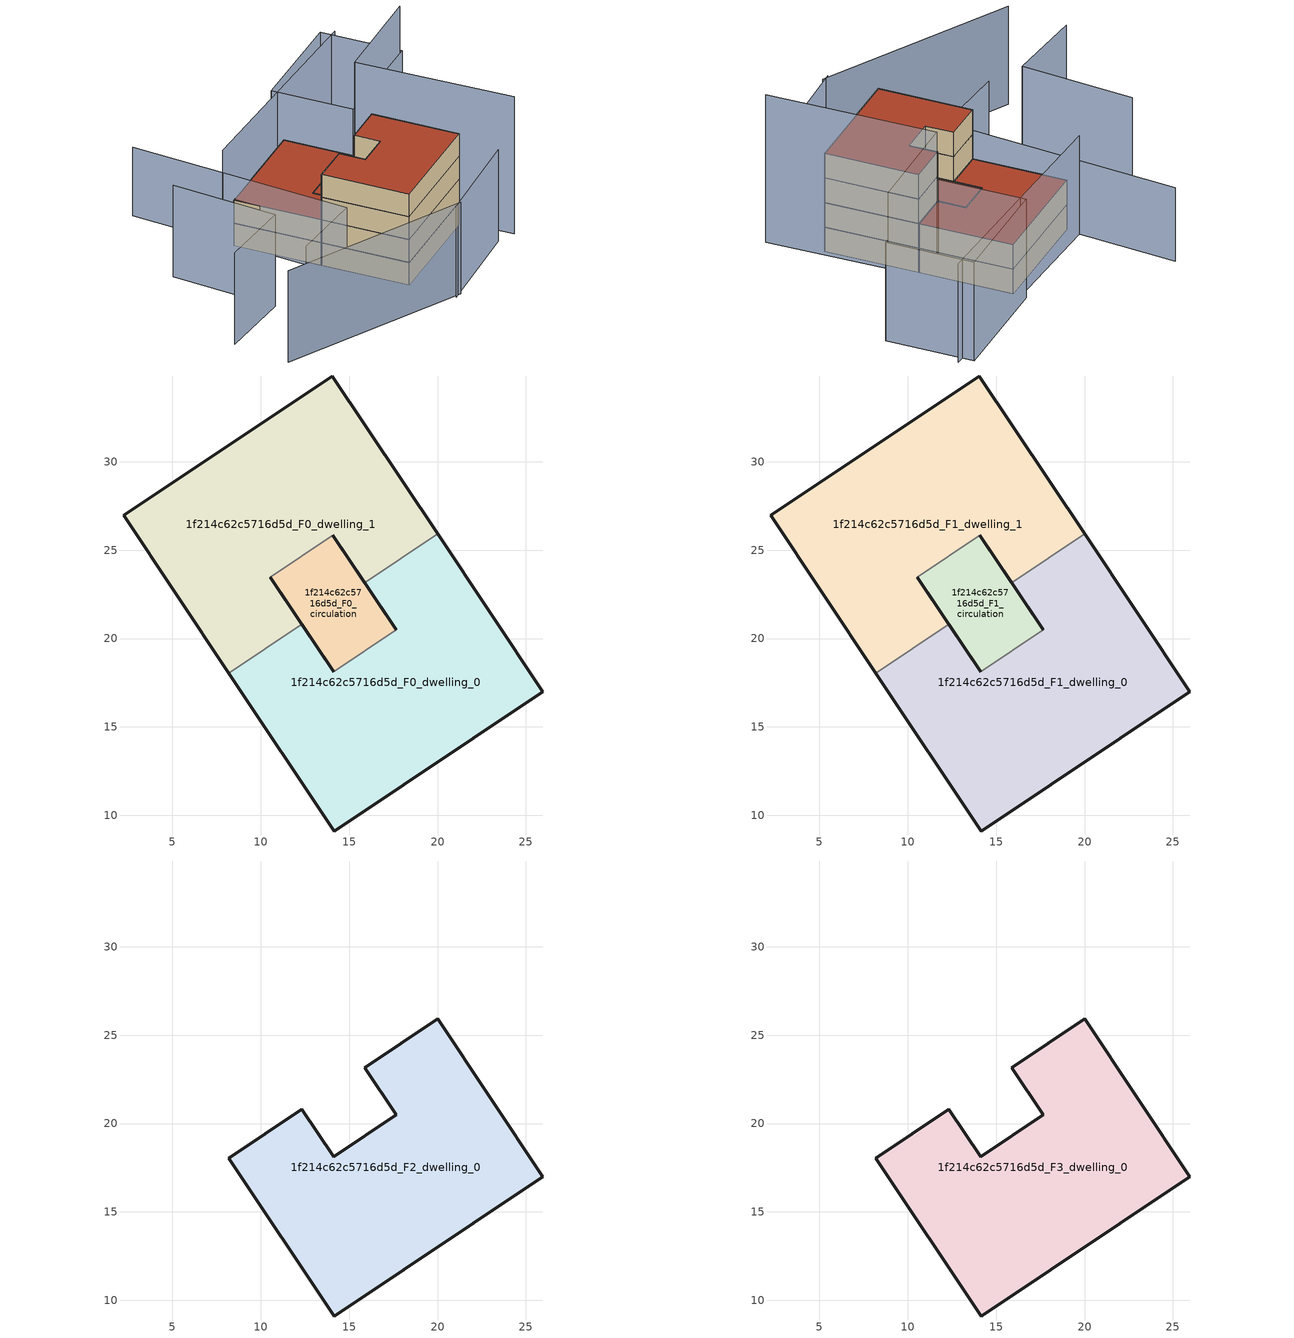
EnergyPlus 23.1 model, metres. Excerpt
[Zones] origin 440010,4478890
1f214c62c5716d5d_F0_dwelling_0
 floor ground (EU_floor_Construction): 25.97,17 20,25.93 15.87,23.17 17.66,20.49 14.12,18.12 12.33,20.8 8.2,18.04 14.16,9.11 z0
 wall outside (EU_wall_Construction): 12.33,20.8 14.12,18.12 / 17.66,20.49 15.87,23.17 / 20,25.93 25.97,17 14.16,9.11 8.2,18.04 z0:3
 wall to 1f214c62c5716d5d_F0_dwelling_1 (EU_wall_Construction): 8.19,18.04 12.33,20.8 / 15.87,23.17 20,25.93 z0:3
 wall to 1f214c62c5716d5d_F0_circulation (EU_wall_Construction): 14.12,18.12 17.66,20.49 z0:3
1f214c62c5716d5d_F0_dwelling_1
 floor ground (EU_floor_Construction): 15.87,23.17 20,25.93 14.04,34.86 2.23,26.97 8.2,18.04 12.33,20.8 10.54,23.48 14.08,25.85 z0
 wall outside (EU_wall_Construction): 15.87,23.17 14.08,25.85 / 10.54,23.48 12.33,20.8 / 8.2,18.04 2.23,26.97 14.04,34.86 20,25.93 z0:3
 wall to 1f214c62c5716d5d_F0_circulation (EU_wall_Construction): 14.08,25.85 10.54,23.48 z0:3
1f214c62c5716d5d_F0_circulation
 floor ground (EU_floor_Construction): 17.66,20.49 14.08,25.85 10.54,23.48 14.12,18.12 z0
 wall outside (EU_wall_Construction): 14.12,18.12 10.54,23.48 / 14.08,25.85 17.66,20.49 z0:3
1f214c62c5716d5d_F1_dwelling_0
 floor to 1f214c62c5716d5d_F0_dwelling_0 (EU_floor_Construction): 25.97,17 20,25.93 15.87,23.17 17.66,20.49 14.12,18.12 12.33,20.8 8.19,18.04 14.16,9.11 z3
 wall outside (EU_wall_Construction): 12.33,20.8 14.12,18.12 / 17.66,20.49 15.87,23.17 / 20,25.93 25.97,17 14.16,9.11 8.2,18.04 z3:6
 wall to 1f214c62c5716d5d_F1_dwelling_1 (EU_wall_Construction): 8.19,18.04 12.33,20.8 / 15.87,23.17 20,25.93 z3:6
 wall to 1f214c62c5716d5d_F1_circulation (EU_wall_Construction): 14.12,18.12 17.66,20.49 z3:6
1f214c62c5716d5d_F1_dwelling_1
 floor to 1f214c62c5716d5d_F0_dwelling_1 (EU_floor_Construction): 15.87,23.17 20,25.93 14.04,34.86 2.23,26.97 8.19,18.04 12.33,20.8 10.54,23.48 14.08,25.85 z3
 wall outside (EU_wall_Construction): 15.87,23.17 14.08,25.85 / 10.54,23.48 12.33,20.8 / 8.2,18.04 2.23,26.97 14.04,34.86 20,25.93 z3:6
 wall to 1f214c62c5716d5d_F1_circulation (EU_wall_Construction): 14.08,25.85 10.54,23.48 z3:6
 roof outside (EU_roof_Construction): 14.04,34.86 20,25.93 15.87,23.17 14.08,25.85 10.54,23.48 12.33,20.8 8.2,18.04 2.23,26.97 z6
1f214c62c5716d5d_F1_circulation
 floor to 1f214c62c5716d5d_F0_circulation (EU_floor_Construction): 17.66,20.49 14.08,25.85 10.54,23.48 14.12,18.12 z3
 wall outside (EU_wall_Construction): 14.12,18.12 10.54,23.48 / 14.08,25.85 17.66,20.49 z3:6
 roof outside (EU_roof_Construction): 14.08,25.85 17.66,20.49 14.12,18.12 10.54,23.48 z6
1f214c62c5716d5d_F2_dwelling_0
 floor to 1f214c62c5716d5d_F1_dwelling_0 (EU_floor_Construction): 25.97,17 20,25.93 15.87,23.17 17.66,20.49 14.12,18.12 12.33,20.8 8.19,18.04 14.16,9.11 z6
 wall outside (EU_wall_Construction): 14.16,9.11 8.2,18.04 12.33,20.8 14.12,18.12 17.66,20.49 15.87,23.17 20,25.93 25.97,17 14.16,9.11 z6:9
1f214c62c5716d5d_F3_dwelling_0
 floor to 1f214c62c5716d5d_F2_dwelling_0 (EU_floor_Construction): 25.97,17 20,25.93 15.87,23.17 17.66,20.49 14.12,18.12 12.33,20.8 8.19,18.04 14.16,9.11 z9
 wall outside (EU_wall_Construction): 14.16,9.11 8.2,18.04 12.33,20.8 14.12,18.12 17.66,20.49 15.87,23.17 20,25.93 25.97,17 14.16,9.11 z9:12
 roof outside (EU_roof_Construction): 20,25.93 25.97,17 14.16,9.11 8.2,18.04 12.33,20.8 14.12,18.12 17.66,20.49 15.87,23.17 z12
shading: 17.16,4.1 27.7,11.68 / -6.23,2.61 18.02,4.47 / -7.07,25.09 -0.91,13.56 / -0.91,13.56 -9.2,9.12 / 26.28,43.19 1.73,28.49 / 13.27,36.2 24.73,43.83 / 24.73,43.83 30.29,35.49 / 30.29,35.49 18.83,27.85 / 18.83,27.85 13.27,36.2 z0:12; -3.72,38.57 9.3,14.55 / 9.3,14.55 0.99,10.05 z0:9; 30.08,12.06 19.14,28.06 / 19.14,28.06 30,35.48 z0:18
[Building]
EU S2 Campaign: North Axis=0; Terrain=City; Solar Distribution=FullExterior
[Site:Location]
Madrid: Latitude=40.5; Longitude=-3.5; Time Zone=1; Elevation=609
[SizingPeriod:WeatherFileDays]
AnnualSizingPeriod: Begin Month=1; Begin Day of Month=1; End Month=12; End Day of Month=31; Day of Week for Start Day=Monday; Use Weather File Daylight Saving Period=No; Use Weather File Rain and Snow Indicators=No
[MATERIAL]
EU_InternalMass_Material: Roughness=MediumRough; Thickness=0.1; Conductivity=1; Density=1800; Specific Heat=900; Thermal Absorptance=0.9; Solar Absorptance=0.7; Visible Absorptance=0.7
[MATERIAL:NOMASS] Roughness=MediumRough; Thermal Absorptance=0.9; Solar Absorptance=0.7; Visible Absorptance=0.7
Name | Thermal Resistance
EU_wall_NoMass | 0.459673
EU_roof_NoMass | 0.495815
EU_floor_NoMass | 0.788942
[CONSTRUCTION]
EU_wall_Construction: EU_wall_NoMass
EU_roof_Construction: EU_roof_NoMass
EU_floor_Construction: EU_floor_NoMass
EU_InternalMass_Construction: EU_InternalMass_Material
[ZONE] Type=1; Multiplier=1; Ceiling Height=autocalculate; Floor Area=autocalculate; Part of Total Floor Area=Yes
Name | Volume
1f214c62c5716d5d_F0_dwelling_0; 1f214c62c5716d5d_F1_dwelling_0; 1f214c62c5716d5d_F2_dwelling_0; 1f214c62c5716d5d_F3_dwelling_0 | 416.261
1f214c62c5716d5d_F0_dwelling_1; 1f214c62c5716d5d_F1_dwelling_1 | 416.269
1f214c62c5716d5d_F0_circulation | 82.3352
1f214c62c5716d5d_F1_circulation | 82.3348
[INTERNALMASS] Construction=EU_InternalMass_Construction
Name | Zone or ZoneList | Surface Area
1f214c62c5716d5d_F0_dwelling_0_EU_InternalMass | 1f214c62c5716d5d_F0_dwelling_0 | 138.761
1f214c62c5716d5d_F0_dwelling_1_EU_InternalMass | 1f214c62c5716d5d_F0_dwelling_1 | 138.761
1f214c62c5716d5d_F1_dwelling_0_EU_InternalMass | 1f214c62c5716d5d_F1_dwelling_0 | 138.761
1f214c62c5716d5d_F1_dwelling_1_EU_InternalMass | 1f214c62c5716d5d_F1_dwelling_1 | 138.761
1f214c62c5716d5d_F2_dwelling_0_EU_InternalMass | 1f214c62c5716d5d_F2_dwelling_0 | 304.817
1f214c62c5716d5d_F3_dwelling_0_EU_InternalMass | 1f214c62c5716d5d_F3_dwelling_0 | 304.817
[OTHEREQUIPMENT] Fuel Type=Electricity; Design Level Calculation Method=Watts/Area; Power per Zone Floor Area=1; Fraction Latent=0; Fraction Radiant=0; Fraction Lost=0; Carbon Dioxide Generation Rate=0; EndUse Subcategory=EU_Step8_InternalGains
Name | Zone or ZoneList or Space or SpaceList | Schedule
EU_Step8_InternalGain_1f214c62c5716d5d_F0_dwelling_0_f000 | 1f214c62c5716d5d_F0_dwelling_0 | EU_Step8_GainSchedule_1f214c62c5716d5d_F0_dwelling_0_f000
EU_Step8_InternalGain_1f214c62c5716d5d_F0_dwelling_1_f000 | 1f214c62c5716d5d_F0_dwelling_1 | EU_Step8_GainSchedule_1f214c62c5716d5d_F0_dwelling_1_f000
EU_Step8_InternalGain_1f214c62c5716d5d_F1_dwelling_0_f000 | 1f214c62c5716d5d_F1_dwelling_0 | EU_Step8_GainSchedule_1f214c62c5716d5d_F1_dwelling_0_f000
EU_Step8_InternalGain_1f214c62c5716d5d_F1_dwelling_1_f000 | 1f214c62c5716d5d_F1_dwelling_1 | EU_Step8_GainSchedule_1f214c62c5716d5d_F1_dwelling_1_f000
EU_Step8_InternalGain_1f214c62c5716d5d_F2_dwelling_0_f000 | 1f214c62c5716d5d_F2_dwelling_0 | EU_Step8_GainSchedule_1f214c62c5716d5d_F2_dwelling_0_f000
EU_Step8_InternalGain_1f214c62c5716d5d_F3_dwelling_0_f000 | 1f214c62c5716d5d_F3_dwelling_0 | EU_Step8_GainSchedule_1f214c62c5716d5d_F3_dwelling_0_f000
[ZONEINFILTRATION:DESIGNFLOWRATE] Schedule=EU_AlwaysOn; Design Flow Rate Calculation Method=Flow/Area; Flow Rate per Floor Area=0.0005; Constant Term Coefficient=1; Temperature Term Coefficient=0; Velocity Term Coefficient=0; Velocity Squared Term Coefficient=0
Name | Zone or ZoneList or Space or SpaceList
EU_Circulation_Infiltration_1f214c62c5716d5d_F0_circulation | 1f214c62c5716d5d_F0_circulation
EU_Circulation_Infiltration_1f214c62c5716d5d_F1_circulation | 1f214c62c5716d5d_F1_circulation
[ZONEVENTILATION:DESIGNFLOWRATE] Schedule=EU_AlwaysOn; Design Flow Rate Calculation Method=AirChanges/Hour; Air Changes per Hour=0.719161; Ventilation Type=Natural; Fan Pressure Rise=0; Fan Total Efficiency=1; Constant Term Coefficient=1; Temperature Term Coefficient=0; Velocity Term Coefficient=0; Velocity Squared Term Coefficient=0; Minimum Indoor Temperature=-100; Maximum Indoor Temperature=100; Delta Temperature=-100; Minimum Outdoor Temperature=-100; Maximum Outdoor Temperature=100; Maximum Wind Speed=40
Name | Zone or ZoneList or Space or SpaceList
EU_ConstantAir_1f214c62c5716d5d_F0_dwelling_0 | 1f214c62c5716d5d_F0_dwelling_0
EU_ConstantAir_1f214c62c5716d5d_F0_dwelling_1 | 1f214c62c5716d5d_F0_dwelling_1
EU_ConstantAir_1f214c62c5716d5d_F1_dwelling_0 | 1f214c62c5716d5d_F1_dwelling_0
EU_ConstantAir_1f214c62c5716d5d_F1_dwelling_1 | 1f214c62c5716d5d_F1_dwelling_1
EU_ConstantAir_1f214c62c5716d5d_F2_dwelling_0 | 1f214c62c5716d5d_F2_dwelling_0
EU_ConstantAir_1f214c62c5716d5d_F3_dwelling_0 | 1f214c62c5716d5d_F3_dwelling_0
[HVACTEMPLATE:THERMOSTAT] Constant Heating Setpoint=20; Constant Cooling Setpoint=50
EU_HeatOnly_1f214c62c5716d5d_F0_dwelling_0; EU_HeatOnly_1f214c62c5716d5d_F0_dwelling_1; EU_HeatOnly_1f214c62c5716d5d_F1_dwelling_0; EU_HeatOnly_1f214c62c5716d5d_F1_dwelling_1; EU_HeatOnly_1f214c62c5716d5d_F2_dwelling_0; EU_HeatOnly_1f214c62c5716d5d_F3_dwelling_0
[HVACTEMPLATE:ZONE:IDEALLOADSAIRSYSTEM] System Availability Schedule=EU_AlwaysOn; Maximum Heating Supply Air Temperature=50; Minimum Cooling Supply Air Temperature=13; Maximum Heating Supply Air Humidity Ratio=0.0156; Minimum Cooling Supply Air Humidity Ratio=0.0077; Heating Limit=NoLimit; Cooling Limit=NoLimit; Heating Availability Schedule=EU_AlwaysOn; Cooling Availability Schedule=EU_CoolingOff; Dehumidification Control Type=ConstantSensibleHeatRatio; Cooling Sensible Heat Ratio=0.7; Dehumidification Setpoint=60; Humidification Control Type=None; Humidification Setpoint=30; Outdoor Air Method=None; Outdoor Air Flow Rate per Person=0.00944; Outdoor Air Flow Rate per Zone Floor Area=0; Outdoor Air Flow Rate per Zone=0; Demand Controlled Ventilation Type=None; Outdoor Air Economizer Type=NoEconomizer; Heat Recovery Type=None; Sensible Heat Recovery Effectiveness=0.7; Latent Heat Recovery Effectiveness=0.65
Name | Template Thermostat
1f214c62c5716d5d_F0_dwelling_0 | EU_HeatOnly_1f214c62c5716d5d_F0_dwelling_0
1f214c62c5716d5d_F0_dwelling_1 | EU_HeatOnly_1f214c62c5716d5d_F0_dwelling_1
1f214c62c5716d5d_F1_dwelling_0 | EU_HeatOnly_1f214c62c5716d5d_F1_dwelling_0
1f214c62c5716d5d_F1_dwelling_1 | EU_HeatOnly_1f214c62c5716d5d_F1_dwelling_1
1f214c62c5716d5d_F2_dwelling_0 | EU_HeatOnly_1f214c62c5716d5d_F2_dwelling_0
1f214c62c5716d5d_F3_dwelling_0 | EU_HeatOnly_1f214c62c5716d5d_F3_dwelling_0
[SIZING:ZONE] Zone Cooling Design Supply Air Temperature Input Method=SupplyAirTemperature; Zone Cooling Design Supply Air Temperature=13; Zone Heating Design Supply Air Temperature Input Method=SupplyAirTemperature; Zone Heating Design Supply Air Temperature=50; Zone Cooling Design Supply Air Humidity Ratio=0.008; Zone Heating Design Supply Air Humidity Ratio=0.008; Cooling Design Air Flow Method=DesignDay; Cooling Design Air Flow Rate=0; Cooling Minimum Air Flow per Zone Floor Area=0.000762; Cooling Minimum Air Flow=0; Cooling Minimum Air Flow Fraction=0.2; Heating Design Air Flow Method=DesignDay; Heating Design Air Flow Rate=0; Heating Maximum Air Flow per Zone Floor Area=0.002032; Heating Maximum Air Flow=0.141576; Heating Maximum Air Flow Fraction=0.3; Account for Dedicated Outdoor Air System=No; Dedicated Outdoor Air System Control Strategy=NeutralSupplyAir; Dedicated Outdoor Air Low Setpoint Temperature for Design=autosize; Dedicated Outdoor Air High Setpoint Temperature for Design=autosize; Zone Load Sizing Method=Sensible Load Only No Latent Load; Zone Latent Cooling Design Supply Air Humidity Ratio Input Method=HumidityRatioDifference; Zone Cooling Design Supply Air Humidity Ratio Difference=0.005; Zone Latent Heating Design Supply Air Humidity Ratio Input Method=HumidityRatioDifference; Zone Humidification Design Supply Air Humidity Ratio Difference=0.005
1f214c62c5716d5d_F0_dwelling_0; 1f214c62c5716d5d_F0_dwelling_1; 1f214c62c5716d5d_F1_dwelling_0; 1f214c62c5716d5d_F1_dwelling_1; 1f214c62c5716d5d_F2_dwelling_0; 1f214c62c5716d5d_F3_dwelling_0
[SCHEDULE:CONSTANT]
Name | Hourly Value
EU_AlwaysOn | 1
EU_CoolingOff | 0
[SCHEDULE:FILE] Column Number=1; Rows to Skip at Top=0; Number of Hours of Data=8760; Column Separator=Comma; Interpolate to Timestep=No; Minutes per Item=60; Adjust Schedule for Daylight Savings=Yes
Name | File
EU_Step8_GainSchedule_1f214c62c5716d5d_F0_dwelling_0_f000 | ../../schedules/1f214c62c5716d5d/1f214c62c5716d5d_F0_dwelling_0_f000_gain.csv
EU_Step8_GainSchedule_1f214c62c5716d5d_F0_dwelling_1_f000 | ../../schedules/1f214c62c5716d5d/1f214c62c5716d5d_F0_dwelling_1_f000_gain.csv
EU_Step8_GainSchedule_1f214c62c5716d5d_F1_dwelling_0_f000 | ../../schedules/1f214c62c5716d5d/1f214c62c5716d5d_F1_dwelling_0_f000_gain.csv
EU_Step8_GainSchedule_1f214c62c5716d5d_F1_dwelling_1_f000 | ../../schedules/1f214c62c5716d5d/1f214c62c5716d5d_F1_dwelling_1_f000_gain.csv
EU_Step8_GainSchedule_1f214c62c5716d5d_F2_dwelling_0_f000 | ../../schedules/1f214c62c5716d5d/1f214c62c5716d5d_F2_dwelling_0_f000_gain.csv
EU_Step8_GainSchedule_1f214c62c5716d5d_F3_dwelling_0_f000 | ../../schedules/1f214c62c5716d5d/1f214c62c5716d5d_F3_dwelling_0_f000_gain.csv
